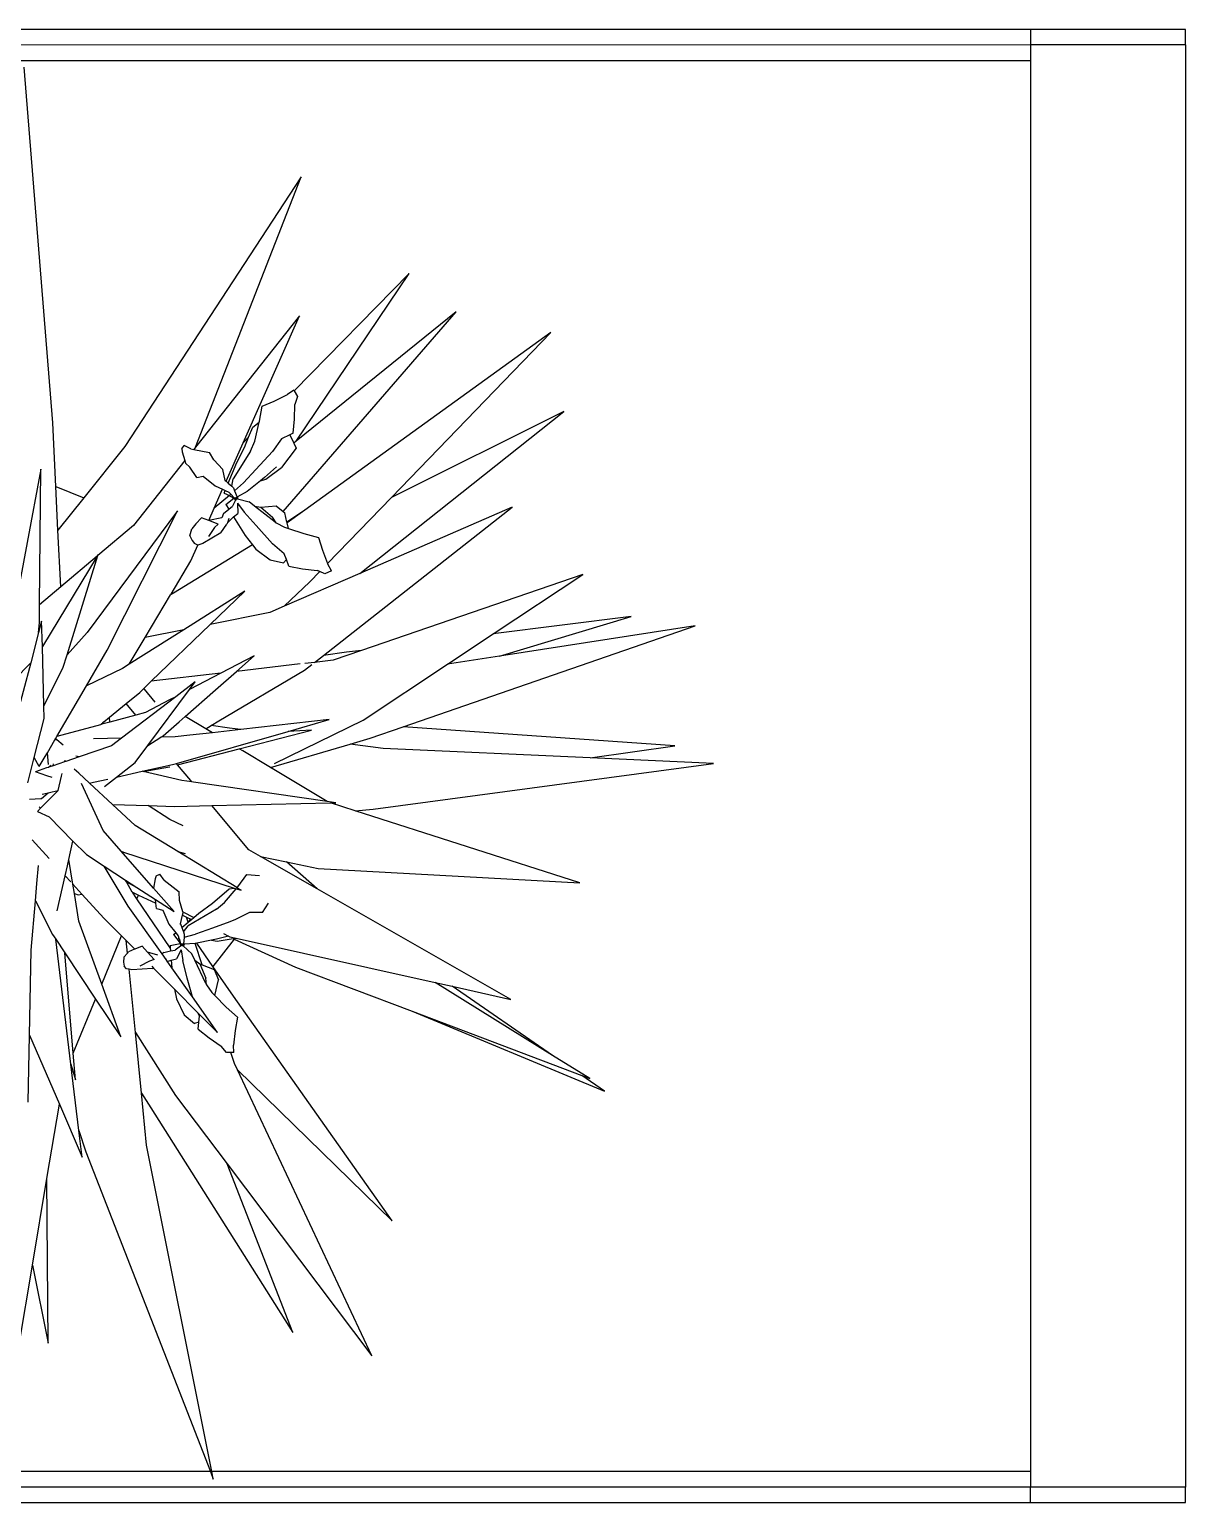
# Model space of a CAD drawing. Header units: metres. Extents: x 244.4 to 340.3, y -4.1 to 64.3.
# Drawn here: x 275.226 to 275.816, y 47.322 to 48.074 of the extents above; entities that cross this region are included whole.
import ezdxf

# ---------------------------------------------------------------- set-up
doc = ezdxf.new("R2010")
doc.units = ezdxf.units.M
doc.layers.add('Edges', color=7, linetype='Continuous')

# ---------------------------------------------------------------- blocks, each defined once
blk = doc.blocks.new('7ui89o')
at = {"layer": 'Edges'}
for p, q in [((277.58516, 48.07429), (276.50005, 48.07423)), ((277.5852, 48.07429), (277.58516, 48.07429)), ((277.58516, 48.07429), (277.58516, 48.06637)), ((277.66436, 48.07429), (277.5852, 48.07429)), ((277.66436, 48.06637), (277.66436, 48.07429)), ((277.58516, 48.06637), (276.50005, 48.06631)), ((277.66436, 48.06637), (277.58516, 48.06637)), ((277.58516, 48.06637), (277.58516, 48.05844)), ((277.66436, 48.06637), (277.66438, 48.05844)), ((276.50005, 48.05844), (277.58516, 48.05844)), ((277.08604, 47.87334), (277.07142, 48.055)), ((277.58516, 48.05844), (277.58516, 47.33768)), ((277.66438, 48.05844), (277.66438, 47.33768)), ((277.21281, 47.99896), (277.12285, 47.86124)), ((277.15886, 47.86087), (277.21281, 47.99896)), ((277.26796, 47.94956), (277.20923, 47.88968)), ((277.2103, 47.86391), (277.26796, 47.94956)), ((277.2119, 47.92795), (277.15886, 47.86087)), ((277.18315, 47.86309), (277.2119, 47.92795)), ((277.20359, 47.828), (277.29203, 47.9301)), ((277.29203, 47.9301), (277.2103, 47.86391)), ((277.34037, 47.9195), (277.21473, 47.8288)), ((277.25888, 47.83521), (277.34037, 47.9195)), ((277.19906, 47.88449), (277.20586, 47.8878)), ((277.20903, 47.88999), (277.20586, 47.8878)), ((277.20903, 47.88999), (277.20923, 47.88968)), ((277.20923, 47.88968), (277.21102, 47.88678)), ((277.21102, 47.88678), (277.20966, 47.88276)), ((277.19151, 47.87413), (277.19284, 47.88178)), ((277.19284, 47.88178), (277.19906, 47.88449)), ((277.20944, 47.87518), (277.20966, 47.88276)), ((277.24273, 47.79642), (277.34697, 47.87911)), ((277.34697, 47.87911), (277.25888, 47.83521)), ((277.08759, 47.84088), (277.08604, 47.87334)), ((277.18596, 47.86596), (277.18807, 47.87113)), ((277.18807, 47.87113), (277.19141, 47.8737)), ((277.18909, 47.86398), (277.19141, 47.8737)), ((277.19141, 47.8737), (277.19151, 47.87413)), ((277.2087, 47.86812), (277.20944, 47.87518)), ((277.18596, 47.86596), (277.18315, 47.86309)), ((277.18387, 47.86082), (277.18596, 47.86596)), ((277.18703, 47.85896), (277.18909, 47.86398)), ((277.20274, 47.86516), (277.19814, 47.85871)), ((277.20702, 47.86729), (277.20274, 47.86516)), ((277.2087, 47.86812), (277.20702, 47.86729)), ((277.20702, 47.86729), (277.20907, 47.86291)), ((277.2103, 47.86391), (277.20907, 47.86291)), ((277.12285, 47.86124), (277.10183, 47.83498)), ((277.15189, 47.86008), (277.15312, 47.86174)), ((277.15189, 47.86008), (277.1521, 47.85861)), ((277.1521, 47.85861), (277.15345, 47.85403)), ((277.15656, 47.86008), (277.15312, 47.86174)), ((277.15656, 47.86008), (277.15801, 47.8598)), ((277.15886, 47.86087), (277.15801, 47.8598)), ((277.15801, 47.8598), (277.16596, 47.85824)), ((277.16818, 47.85437), (277.16596, 47.85824)), ((277.17451, 47.84358), (277.18315, 47.86309)), ((277.18703, 47.85896), (277.17804, 47.84475)), ((277.18002, 47.85308), (277.18387, 47.86082)), ((277.19814, 47.85871), (277.18972, 47.84944)), ((277.21022, 47.86045), (277.20286, 47.85051)), ((277.20907, 47.86291), (277.21022, 47.86045)), ((277.07984, 47.84972), (277.06594, 47.77483)), ((277.07922, 47.78043), (277.07984, 47.84972)), ((277.15345, 47.85403), (277.12721, 47.82085)), ((277.15345, 47.85403), (277.15384, 47.85272)), ((277.15601, 47.85069), (277.15384, 47.85272)), ((277.15955, 47.84535), (277.15601, 47.85069)), ((277.17276, 47.84958), (277.16818, 47.85437)), ((277.1741, 47.84394), (277.17276, 47.84958)), ((277.17562, 47.8426), (277.18002, 47.85308)), ((277.18972, 47.84944), (277.18342, 47.84271)), ((277.20024, 47.85087), (277.19403, 47.84535)), ((277.19475, 47.84461), (277.20286, 47.85051)), ((277.08759, 47.84088), (277.10183, 47.83498)), ((277.08865, 47.81852), (277.08759, 47.84088)), ((277.15955, 47.84535), (277.16284, 47.84608)), ((277.16284, 47.84608), (277.16889, 47.84111)), ((277.16889, 47.84111), (277.17266, 47.83941)), ((277.17416, 47.84369), (277.1741, 47.84394)), ((277.1741, 47.84394), (277.17451, 47.84358)), ((277.17451, 47.84358), (277.17562, 47.8426)), ((277.17562, 47.8426), (277.17662, 47.84166)), ((277.17662, 47.84166), (277.17737, 47.84099)), ((277.17737, 47.84099), (277.17804, 47.84475)), ((277.17737, 47.84099), (277.17819, 47.84019)), ((277.17881, 47.83865), (277.18342, 47.84271)), ((277.19205, 47.84376), (277.1853, 47.83835)), ((277.19403, 47.84535), (277.19205, 47.84376)), ((277.19205, 47.84376), (277.19475, 47.84461)), ((277.10183, 47.83498), (277.08865, 47.81852)), ((277.16837, 47.82974), (277.17266, 47.83941)), ((277.17616, 47.83618), (277.16837, 47.82974)), ((277.17266, 47.83941), (277.17403, 47.8388)), ((277.17347, 47.83747), (277.17403, 47.8388)), ((277.17347, 47.83747), (277.17616, 47.83618)), ((277.17403, 47.8388), (277.17584, 47.83798)), ((277.17438, 47.83172), (277.1785, 47.83489)), ((277.17584, 47.83798), (277.17667, 47.83711)), ((277.17616, 47.83618), (277.17833, 47.83512)), ((277.1766, 47.83671), (277.17667, 47.83711)), ((277.1766, 47.83671), (277.17684, 47.83692)), ((277.17667, 47.83711), (277.17684, 47.83692)), ((277.17684, 47.83692), (277.17865, 47.83503)), ((277.1793, 47.83378), (277.17769, 47.83078)), ((277.17819, 47.84019), (277.17881, 47.83865)), ((277.17833, 47.83512), (277.17865, 47.83503)), ((277.17833, 47.83512), (277.1785, 47.83489)), ((277.1785, 47.83489), (277.1793, 47.83378)), ((277.17865, 47.83503), (277.17882, 47.83485)), ((277.17881, 47.83865), (277.1801, 47.83544)), ((277.17904, 47.83492), (277.17882, 47.83485)), ((277.17942, 47.83506), (277.17904, 47.83492)), ((277.17904, 47.83492), (277.17914, 47.8349)), ((277.17942, 47.83506), (277.17914, 47.8349)), ((277.17914, 47.8349), (277.1798, 47.83471)), ((277.17974, 47.83461), (277.1793, 47.83378)), ((277.18011, 47.83529), (277.17942, 47.83506)), ((277.18011, 47.83529), (277.1798, 47.83471)), ((277.1798, 47.83471), (277.18037, 47.83456)), ((277.1802, 47.83549), (277.1801, 47.83544)), ((277.1801, 47.83544), (277.18014, 47.83534)), ((277.18014, 47.83534), (277.18011, 47.83529)), ((277.1802, 47.83549), (277.18014, 47.83534)), ((277.18036, 47.83574), (277.1802, 47.83549)), ((277.18037, 47.83559), (277.18034, 47.83557)), ((277.18037, 47.83559), (277.18036, 47.83574)), ((277.1853, 47.83835), (277.18037, 47.83559)), ((277.18037, 47.83559), (277.18037, 47.83456)), ((277.18037, 47.83456), (277.1862, 47.83293)), ((277.22631, 47.80152), (277.25888, 47.83521)), ((277.14974, 47.82848), (277.10363, 47.7663)), ((277.11385, 47.75718), (277.14974, 47.82848)), ((277.1656, 47.82348), (277.16837, 47.82974)), ((277.17311, 47.82709), (277.17231, 47.82476)), ((277.17311, 47.82709), (277.17586, 47.82931)), ((277.17438, 47.83172), (277.17586, 47.82931)), ((277.17586, 47.82931), (277.17769, 47.83078)), ((277.17834, 47.8253), (277.18041, 47.82711)), ((277.18035, 47.83234), (277.18038, 47.83229)), ((277.18038, 47.83229), (277.18041, 47.82711)), ((277.18038, 47.83229), (277.18367, 47.82777)), ((277.18977, 47.82086), (277.18367, 47.82777)), ((277.18902, 47.83075), (277.1862, 47.83293)), ((277.18902, 47.83075), (277.19228, 47.83024)), ((277.19951, 47.82265), (277.18902, 47.83075)), ((277.19228, 47.83024), (277.20003, 47.83098)), ((277.19228, 47.83024), (277.19821, 47.82509)), ((277.20003, 47.83098), (277.20359, 47.828)), ((277.20359, 47.828), (277.20443, 47.8273)), ((277.20556, 47.82261), (277.20443, 47.8273)), ((277.21473, 47.8288), (277.20556, 47.82261)), ((277.21473, 47.8288), (277.20565, 47.82224)), ((277.22416, 47.75459), (277.32058, 47.83033)), ((277.32058, 47.83033), (277.24273, 47.79642)), ((277.09003, 47.78953), (277.08865, 47.81852)), ((277.12721, 47.82085), (277.10901, 47.80552)), ((277.15606, 47.81569), (277.15697, 47.81919)), ((277.1591, 47.82177), (277.15697, 47.81919)), ((277.16192, 47.8249), (277.1591, 47.82177)), ((277.1656, 47.82348), (277.16192, 47.8249)), ((277.16863, 47.81983), (277.16545, 47.81532)), ((277.16571, 47.82344), (277.1656, 47.82348)), ((277.17231, 47.82476), (277.16571, 47.82344)), ((277.1705, 47.82159), (277.16571, 47.82344)), ((277.1705, 47.82159), (277.16863, 47.81983)), ((277.17179, 47.81717), (277.17494, 47.82165)), ((277.17515, 47.82226), (277.17494, 47.82165)), ((277.17515, 47.82226), (277.17746, 47.82453)), ((277.17593, 47.82453), (277.17515, 47.82226)), ((277.17746, 47.82453), (277.17834, 47.8253)), ((277.17834, 47.8253), (277.18415, 47.81588)), ((277.19821, 47.8116), (277.18977, 47.82086)), ((277.20014, 47.82231), (277.19821, 47.82509)), ((277.19951, 47.82265), (277.20014, 47.82231)), ((277.20014, 47.82231), (277.2043, 47.82012)), ((277.2043, 47.82012), (277.20632, 47.81943)), ((277.20565, 47.82224), (277.20556, 47.82261)), ((277.20632, 47.81943), (277.20565, 47.82224)), ((277.20632, 47.81943), (277.21418, 47.81675)), ((277.18797, 47.81107), (277.14757, 47.78634)), ((277.15606, 47.81569), (277.15709, 47.8133)), ((277.15644, 47.80282), (277.16003, 47.81092)), ((277.15709, 47.8133), (277.1584, 47.81164)), ((277.16003, 47.81092), (277.1584, 47.81164)), ((277.16007, 47.8109), (277.16003, 47.81092)), ((277.16259, 47.81175), (277.16007, 47.8109)), ((277.17179, 47.81717), (277.16259, 47.81175)), ((277.18415, 47.81588), (277.18797, 47.81107)), ((277.18797, 47.81107), (277.18972, 47.80888)), ((277.20419, 47.80642), (277.19821, 47.8116)), ((277.21418, 47.81675), (277.22168, 47.81472)), ((277.22168, 47.81472), (277.22379, 47.80827)), ((277.10867, 47.80523), (277.08067, 47.75907)), ((277.10867, 47.80523), (277.09003, 47.78953)), ((277.09328, 47.7548), (277.10901, 47.80552)), ((277.10919, 47.80608), (277.10867, 47.80523)), ((277.10901, 47.80552), (277.10919, 47.80608)), ((277.18972, 47.80888), (277.19693, 47.80335)), ((277.19693, 47.80335), (277.20374, 47.80188)), ((277.2053, 47.80354), (277.20374, 47.80188)), ((277.2053, 47.80354), (277.20419, 47.80642)), ((277.20659, 47.8002), (277.2053, 47.80354)), ((277.22379, 47.80827), (277.22631, 47.80152)), ((277.14638, 47.78589), (277.15644, 47.80282)), ((277.24273, 47.79642), (277.2042, 47.77964)), ((277.20659, 47.8002), (277.21354, 47.79881)), ((277.21354, 47.79881), (277.22107, 47.79788)), ((277.21718, 47.79208), (277.22227, 47.79734)), ((277.22227, 47.79734), (277.22107, 47.79788)), ((277.22494, 47.79614), (277.22227, 47.79734)), ((277.22833, 47.79782), (277.22494, 47.79614)), ((277.22631, 47.80152), (277.22644, 47.80118)), ((277.22833, 47.79782), (277.22644, 47.80118)), ((277.35657, 47.79593), (277.24358, 47.75709)), ((277.31092, 47.7656), (277.35657, 47.79593)), ((277.09003, 47.78953), (277.07922, 47.78043)), ((277.2042, 47.77964), (277.21718, 47.79208)), ((277.1332, 47.76373), (277.14611, 47.78544)), ((277.14757, 47.78634), (277.14611, 47.78544)), ((277.14611, 47.78544), (277.14638, 47.78589)), ((277.14757, 47.78634), (277.14638, 47.78589)), ((277.18401, 47.78733), (277.15291, 47.76767)), ((277.1664, 47.77036), (277.18401, 47.78733)), ((277.07914, 47.77117), (277.07922, 47.78043)), ((277.19683, 47.77643), (277.1664, 47.77036)), ((277.2042, 47.77964), (277.19683, 47.77643)), ((277.38135, 47.77449), (277.31092, 47.7656)), ((277.31405, 47.75414), (277.38135, 47.77449)), ((277.07878, 47.76617), (277.07471, 47.75082)), ((277.08031, 47.77196), (277.07878, 47.76617)), ((277.07878, 47.76617), (277.07914, 47.77117)), ((277.08067, 47.75907), (277.08031, 47.77196)), ((277.10363, 47.7663), (277.09328, 47.7548)), ((277.15291, 47.76767), (277.12507, 47.75006)), ((277.15291, 47.76767), (277.1332, 47.76373)), ((277.13631, 47.74135), (277.1664, 47.77036)), ((277.26482, 47.71811), (277.41398, 47.76965)), ((277.28747, 47.75001), (277.31092, 47.7656)), ((277.41398, 47.76965), (277.31405, 47.75414)), ((277.08149, 47.72872), (277.08067, 47.75907)), ((277.12507, 47.75006), (277.1332, 47.76373)), ((277.07471, 47.75082), (277.05244, 47.72795)), ((277.07471, 47.75082), (277.06691, 47.72142)), ((277.0912, 47.7481), (277.09328, 47.7548)), ((277.10327, 47.73908), (277.11385, 47.75718)), ((277.18891, 47.75442), (277.17174, 47.74546)), ((277.17978, 47.74639), (277.18891, 47.75442)), ((277.2196, 47.75101), (277.21463, 47.75043)), ((277.2196, 47.75101), (277.22416, 47.75459)), ((277.22908, 47.75211), (277.2196, 47.75101)), ((277.23595, 47.75613), (277.22416, 47.75459)), ((277.24358, 47.75709), (277.22908, 47.75211)), ((277.24358, 47.75709), (277.23595, 47.75613)), ((277.31405, 47.75414), (277.28747, 47.75001)), ((277.08149, 47.72872), (277.0912, 47.7481)), ((277.12164, 47.74789), (277.10327, 47.73908)), ((277.12507, 47.75006), (277.12164, 47.74789)), ((277.17174, 47.74546), (277.13631, 47.74135)), ((277.17174, 47.74546), (277.15577, 47.73712)), ((277.16908, 47.73698), (277.17978, 47.74639)), ((277.17081, 47.72108), (277.21456, 47.74704)), ((277.21235, 47.75017), (277.17978, 47.74639)), ((277.21456, 47.74704), (277.21823, 47.74993)), ((277.24449, 47.72145), (277.28747, 47.75001)), ((277.08811, 47.71317), (277.10327, 47.73908)), ((277.12347, 47.72997), (277.1304, 47.73565)), ((277.1304, 47.73565), (277.1318, 47.737)), ((277.1318, 47.737), (277.13252, 47.7377)), ((277.13252, 47.7377), (277.13631, 47.74135)), ((277.13287, 47.73727), (277.13252, 47.7377)), ((277.1383, 47.7306), (277.13287, 47.73727)), ((277.13446, 47.70848), (277.15577, 47.73712)), ((277.15875, 47.74112), (277.14875, 47.73346)), ((277.15361, 47.72338), (277.16908, 47.73698)), ((277.15577, 47.73712), (277.15875, 47.74112)), ((277.08167, 47.72239), (277.08149, 47.72872)), ((277.1149, 47.72295), (277.12347, 47.72997)), ((277.14875, 47.73346), (277.12106, 47.71224)), ((277.12841, 47.72408), (277.12347, 47.72997)), ((277.14561, 47.73182), (277.13332, 47.7254)), ((277.14875, 47.73346), (277.14561, 47.73182)), ((277.07655, 47.70248), (277.08167, 47.72239)), ((277.1103, 47.71917), (277.11203, 47.72059)), ((277.11098, 47.71936), (277.11203, 47.72059)), ((277.11505, 47.72046), (277.11098, 47.71936)), ((277.11203, 47.72059), (277.1149, 47.72295)), ((277.11505, 47.72046), (277.1149, 47.72295)), ((277.12841, 47.72408), (277.11505, 47.72046)), ((277.13332, 47.7254), (277.12841, 47.72408)), ((277.14239, 47.71352), (277.1505, 47.72064)), ((277.1505, 47.72064), (277.15361, 47.72338)), ((277.1641, 47.7171), (277.15361, 47.72338)), ((277.16681, 47.71871), (277.17081, 47.72108)), ((277.2272, 47.72174), (277.18199, 47.71669)), ((277.19913, 47.6993), (277.24449, 47.72145)), ((277.20627, 47.71574), (277.2272, 47.72174)), ((277.08742, 47.71198), (277.08811, 47.71317)), ((277.1103, 47.71917), (277.08811, 47.71317)), ((277.11098, 47.71936), (277.1103, 47.71917)), ((277.13446, 47.70848), (277.14121, 47.71277)), ((277.14121, 47.71277), (277.14239, 47.71352)), ((277.14857, 47.71296), (277.14121, 47.71277)), ((277.15594, 47.71378), (277.14857, 47.71296)), ((277.14913, 47.69938), (277.20627, 47.71574)), ((277.16748, 47.71507), (277.15594, 47.71378)), ((277.1641, 47.7171), (277.16681, 47.71871)), ((277.16748, 47.71507), (277.1641, 47.7171)), ((277.17621, 47.71746), (277.16681, 47.71871)), ((277.18199, 47.71669), (277.16748, 47.71507)), ((277.18199, 47.71669), (277.17621, 47.71746)), ((277.18125, 47.70682), (277.21817, 47.71635)), ((277.21817, 47.71635), (277.20627, 47.71574)), ((277.248, 47.71229), (277.26482, 47.71811)), ((277.40365, 47.70829), (277.26482, 47.71811)), ((277.08324, 47.70482), (277.08705, 47.71135)), ((277.08705, 47.71135), (277.08742, 47.71198)), ((277.08812, 47.71138), (277.08705, 47.71135)), ((277.08812, 47.71138), (277.08742, 47.71198)), ((277.09126, 47.70865), (277.08812, 47.71138)), ((277.11591, 47.70829), (277.0995, 47.70272)), ((277.12106, 47.71224), (277.10675, 47.71186)), ((277.12106, 47.71224), (277.11591, 47.70829)), ((277.12807, 47.6999), (277.13446, 47.70848)), ((277.14971, 47.69869), (277.18125, 47.70682)), ((277.18303, 47.70576), (277.18125, 47.70682)), ((277.1972, 47.69727), (277.18303, 47.70576)), ((277.1972, 47.69727), (277.23781, 47.70928)), ((277.23781, 47.70928), (277.248, 47.71229)), ((277.25469, 47.70704), (277.23781, 47.70928)), ((277.36045, 47.70225), (277.25469, 47.70704)), ((277.36045, 47.70225), (277.40365, 47.70829)), ((277.07318, 47.68938), (277.07655, 47.70248)), ((277.0791, 47.69775), (277.07655, 47.70248)), ((277.0791, 47.69775), (277.08209, 47.70287)), ((277.08209, 47.70287), (277.08324, 47.70482)), ((277.08378, 47.69877), (277.08324, 47.70482)), ((277.08389, 47.69752), (277.08511, 47.69853)), ((277.08612, 47.69818), (277.0839, 47.69742)), ((277.09204, 47.70019), (277.08612, 47.69818)), ((277.08612, 47.69818), (277.0863, 47.6992)), ((277.09204, 47.70019), (277.09218, 47.70083)), ((277.09265, 47.7004), (277.09204, 47.70019)), ((277.09265, 47.7004), (277.09218, 47.70083)), ((277.0995, 47.70272), (277.09265, 47.7004)), ((277.0995, 47.70272), (277.09782, 47.7031)), ((277.11849, 47.69237), (277.12807, 47.6999)), ((277.13162, 47.69536), (277.14491, 47.69838)), ((277.14491, 47.69838), (277.14857, 47.69922)), ((277.14857, 47.69922), (277.14913, 47.69938)), ((277.14971, 47.69869), (277.14913, 47.69938)), ((277.15646, 47.69065), (277.14971, 47.69869)), ((277.24964, 47.67602), (277.42338, 47.6994)), ((277.42338, 47.6994), (277.36045, 47.70225)), ((277.08282, 47.69706), (277.0772, 47.69515)), ((277.08304, 47.69308), (277.0772, 47.69515)), ((277.08368, 47.69735), (277.08282, 47.69706)), ((277.08571, 47.69213), (277.08304, 47.69308)), ((277.08368, 47.69735), (277.08389, 47.69752)), ((277.0839, 47.69742), (277.08368, 47.69735)), ((277.0839, 47.69742), (277.08389, 47.69752)), ((277.08878, 47.68561), (277.09041, 47.6929)), ((277.09041, 47.6929), (277.09072, 47.69429)), ((277.09923, 47.69433), (277.09696, 47.69642)), ((277.10474, 47.68924), (277.09923, 47.69433)), ((277.10687, 47.68973), (277.11412, 47.69137)), ((277.11241, 47.68759), (277.11849, 47.69237)), ((277.11849, 47.69237), (277.13162, 47.69536)), ((277.13223, 47.69522), (277.13162, 47.69536)), ((277.13223, 47.69522), (277.14551, 47.69761)), ((277.15191, 47.69071), (277.13223, 47.69522)), ((277.14551, 47.69761), (277.14578, 47.69768)), ((277.15703, 47.68997), (277.15191, 47.69071)), ((277.15703, 47.68997), (277.15646, 47.69065)), ((277.22613, 47.67994), (277.1972, 47.69727)), ((277.08022, 47.6815), (277.08357, 47.68442)), ((277.08055, 47.68374), (277.08137, 47.68392)), ((277.08137, 47.68392), (277.08357, 47.68442)), ((277.08199, 47.67876), (277.08691, 47.68372)), ((277.08357, 47.68442), (277.08574, 47.68492)), ((277.08574, 47.68492), (277.08878, 47.68561)), ((277.08691, 47.68372), (277.08878, 47.68561)), ((277.11168, 47.66507), (277.10074, 47.68908)), ((277.10474, 47.68924), (277.10687, 47.68973)), ((277.11657, 47.67833), (277.10474, 47.68924)), ((277.15792, 47.68984), (277.15703, 47.68997)), ((277.22613, 47.67994), (277.15792, 47.68984)), ((277.07406, 47.68114), (277.07983, 47.68148)), ((277.07813, 47.67488), (277.07972, 47.67647)), ((277.07907, 47.67713), (277.07972, 47.67647)), ((277.07972, 47.67647), (277.08199, 47.67876)), ((277.07983, 47.68148), (277.08022, 47.6815)), ((277.12808, 47.66772), (277.11657, 47.67833)), ((277.11657, 47.67833), (277.13468, 47.67781)), ((277.14579, 47.6708), (277.13468, 47.67781)), ((277.13468, 47.67781), (277.14831, 47.67742)), ((277.14831, 47.67742), (277.16719, 47.67786)), ((277.16719, 47.67786), (277.22777, 47.67926)), ((277.18617, 47.65523), (277.16719, 47.67786)), ((277.23044, 47.67932), (277.22613, 47.67994)), ((277.22777, 47.67926), (277.23044, 47.67932)), ((277.24032, 47.67523), (277.22777, 47.67926)), ((277.24032, 47.67523), (277.24964, 47.67602)), ((277.35503, 47.63836), (277.24032, 47.67523)), ((277.07813, 47.67488), (277.08407, 47.67209)), ((277.08407, 47.67209), (277.09632, 47.65974)), ((277.14989, 47.65436), (277.12808, 47.66772)), ((277.15259, 47.66743), (277.14579, 47.6708)), ((277.0755, 47.66037), (277.0842, 47.65087)), ((277.12094, 47.6545), (277.11168, 47.66507)), ((277.09419, 47.65036), (277.09632, 47.65974)), ((277.09632, 47.65974), (277.10316, 47.65285)), ((277.10316, 47.65285), (277.11217, 47.64698)), ((277.12094, 47.6545), (277.12204, 47.65398)), ((277.13741, 47.63569), (277.12094, 47.6545)), ((277.12204, 47.65398), (277.17861, 47.63573)), ((277.14989, 47.65436), (277.15364, 47.65336)), ((277.17992, 47.63597), (277.14989, 47.65436)), ((277.19204, 47.65187), (277.18617, 47.65523)), ((277.07786, 47.63801), (277.07865, 47.64725)), ((277.0923, 47.64202), (277.09344, 47.64705)), ((277.09344, 47.64705), (277.09419, 47.65036)), ((277.09624, 47.63773), (277.09419, 47.65036)), ((277.12457, 47.62649), (277.11217, 47.64698)), ((277.11217, 47.64698), (277.12319, 47.6398)), ((277.19204, 47.65187), (277.20535, 47.64911)), ((277.22097, 47.63535), (277.19204, 47.65187)), ((277.22097, 47.63535), (277.20535, 47.64911)), ((277.20535, 47.64911), (277.22155, 47.64574)), ((277.22155, 47.64574), (277.35503, 47.63836)), ((277.07711, 47.62926), (277.07786, 47.63801)), ((277.08825, 47.62415), (277.0923, 47.64202)), ((277.0923, 47.64202), (277.09516, 47.63891)), ((277.09624, 47.63773), (277.10089, 47.63264)), ((277.09702, 47.63288), (277.09624, 47.63773)), ((277.12372, 47.63884), (277.12319, 47.6398)), ((277.12319, 47.6398), (277.1289, 47.63608)), ((277.12372, 47.63884), (277.1289, 47.63608)), ((277.12656, 47.63367), (277.12372, 47.63884)), ((277.13832, 47.6405), (277.13741, 47.63569)), ((277.1388, 47.6419), (277.13832, 47.6405)), ((277.1388, 47.6419), (277.14065, 47.64282)), ((277.14295, 47.63978), (277.14065, 47.64282)), ((277.14295, 47.63978), (277.15049, 47.63385)), ((277.18047, 47.63635), (277.18513, 47.64257)), ((277.18513, 47.64257), (277.19159, 47.64216)), ((277.09702, 47.63288), (277.09891, 47.63218)), ((277.0993, 47.61874), (277.09702, 47.63288)), ((277.09891, 47.63218), (277.10089, 47.63264)), ((277.10089, 47.63264), (277.11225, 47.62025)), ((277.12663, 47.63357), (277.12656, 47.63367)), ((277.12663, 47.63357), (277.12979, 47.63212)), ((277.12897, 47.63013), (277.12663, 47.63357)), ((277.1289, 47.63608), (277.13838, 47.62991)), ((277.12897, 47.63013), (277.12979, 47.63212)), ((277.14599, 47.60519), (277.12897, 47.63013)), ((277.12979, 47.63212), (277.13859, 47.62808)), ((277.14791, 47.62371), (277.13741, 47.63569)), ((277.1507, 47.6294), (277.15049, 47.63385)), ((277.1676, 47.62799), (277.17604, 47.63526)), ((277.17369, 47.62842), (277.17965, 47.6354)), ((277.17604, 47.63526), (277.17861, 47.63573)), ((277.17861, 47.63573), (277.17965, 47.6354)), ((277.17965, 47.6354), (277.1822, 47.63457)), ((277.17992, 47.63597), (277.18018, 47.63602)), ((277.18006, 47.63588), (277.17992, 47.63597)), ((277.18006, 47.63588), (277.18018, 47.63602)), ((277.1822, 47.63457), (277.18006, 47.63588)), ((277.18018, 47.63602), (277.18047, 47.63635)), ((277.31986, 47.57885), (277.22097, 47.63535)), ((277.07496, 47.60402), (277.07711, 47.62926)), ((277.07711, 47.62926), (277.08586, 47.61202)), ((277.14181, 47.60205), (277.12457, 47.62649)), ((277.13859, 47.62808), (277.13838, 47.62991)), ((277.13838, 47.62991), (277.14791, 47.62371)), ((277.1389, 47.6253), (277.13859, 47.62808)), ((277.1389, 47.6253), (277.14217, 47.62445)), ((277.14217, 47.62445), (277.14529, 47.61727)), ((277.15244, 47.62357), (277.1507, 47.6294)), ((277.15229, 47.62179), (277.1526, 47.62305)), ((277.15244, 47.62357), (277.15799, 47.62062)), ((277.1526, 47.62305), (277.15244, 47.62357)), ((277.16957, 47.6249), (277.15509, 47.61634)), ((277.15799, 47.62062), (277.16065, 47.62286)), ((277.16065, 47.62286), (277.1676, 47.62799)), ((277.16957, 47.6249), (277.17369, 47.62842)), ((277.18638, 47.62326), (277.17935, 47.61961)), ((277.19303, 47.62318), (277.18638, 47.62326)), ((277.19303, 47.62318), (277.1962, 47.62804)), ((277.11097, 47.58658), (277.0993, 47.61874)), ((277.11225, 47.62025), (277.12117, 47.61125)), ((277.14529, 47.61727), (277.14881, 47.61287)), ((277.15116, 47.61716), (277.15122, 47.61742)), ((277.15122, 47.61742), (277.15229, 47.62179)), ((277.15122, 47.61742), (277.15196, 47.61553)), ((277.15196, 47.61553), (277.15515, 47.61822)), ((277.15196, 47.61553), (277.15242, 47.61424)), ((277.15229, 47.62179), (277.15429, 47.62087)), ((277.15278, 47.6133), (277.15509, 47.61634)), ((277.15515, 47.61822), (277.15429, 47.62087)), ((277.15429, 47.62087), (277.15648, 47.61986)), ((277.15515, 47.61822), (277.15535, 47.61839)), ((277.15535, 47.61839), (277.15648, 47.61986)), ((277.15535, 47.61839), (277.15688, 47.61968)), ((277.15648, 47.61986), (277.15688, 47.61968)), ((277.15688, 47.61968), (277.15799, 47.62062)), ((277.16763, 47.6152), (277.15895, 47.61208)), ((277.17634, 47.61848), (277.16763, 47.6152)), ((277.17935, 47.61961), (277.17634, 47.61848)), ((277.08586, 47.61202), (277.08749, 47.60958)), ((277.09527, 47.54568), (277.08749, 47.60958)), ((277.08749, 47.60958), (277.09211, 47.60264)), ((277.11097, 47.58658), (277.12117, 47.61125)), ((277.12117, 47.61125), (277.12347, 47.60893)), ((277.12411, 47.60253), (277.12347, 47.60893)), ((277.12347, 47.60893), (277.12783, 47.60454)), ((277.14771, 47.61194), (277.14881, 47.61287)), ((277.14771, 47.61194), (277.15096, 47.60764)), ((277.14881, 47.61287), (277.15005, 47.61132)), ((277.15005, 47.61132), (277.15039, 47.61016)), ((277.15014, 47.60984), (277.15039, 47.61016)), ((277.15014, 47.60984), (277.15046, 47.60992)), ((277.15039, 47.61016), (277.15046, 47.60992)), ((277.15046, 47.60992), (277.15121, 47.60742)), ((277.15096, 47.60764), (277.15121, 47.60742)), ((277.15096, 47.60764), (277.15101, 47.60735)), ((277.15121, 47.60742), (277.15128, 47.60717)), ((277.15242, 47.61424), (277.15278, 47.6133)), ((277.153, 47.61056), (277.15269, 47.60711)), ((277.15278, 47.6133), (277.15314, 47.61222)), ((277.15314, 47.61222), (277.153, 47.61056)), ((277.153, 47.61056), (277.15895, 47.61208)), ((277.15949, 47.60751), (277.15872, 47.60735)), ((277.16711, 47.60908), (277.15949, 47.60751)), ((277.16779, 47.59557), (277.15949, 47.60751)), ((277.1696, 47.60959), (277.16711, 47.60908)), ((277.16711, 47.60908), (277.1699, 47.6086)), ((277.17863, 47.60969), (277.16779, 47.59557)), ((277.17574, 47.61119), (277.1696, 47.60959)), ((277.1699, 47.6086), (277.17817, 47.6099)), ((277.17325, 47.61251), (277.17574, 47.61119)), ((277.17574, 47.61119), (277.17645, 47.61081)), ((277.17645, 47.61081), (277.17956, 47.61012)), ((277.17817, 47.6099), (277.17956, 47.61012)), ((277.17817, 47.6099), (277.17863, 47.60969)), ((277.17863, 47.60969), (277.20997, 47.5953)), ((277.17956, 47.61012), (277.28121, 47.58746)), ((277.07413, 47.56063), (277.07496, 47.60402)), ((277.09645, 47.55143), (277.09211, 47.60264)), ((277.09211, 47.60264), (277.10785, 47.57903)), ((277.12229, 47.60048), (277.12211, 47.59789)), ((277.12229, 47.60048), (277.12411, 47.60253)), ((277.12411, 47.60253), (277.12469, 47.60318)), ((277.12776, 47.60451), (277.12469, 47.60318)), ((277.12783, 47.60454), (277.12776, 47.60451)), ((277.1317, 47.60602), (277.12783, 47.60454)), ((277.1344, 47.60299), (277.1317, 47.60602)), ((277.13966, 47.6015), (277.1344, 47.60299)), ((277.13783, 47.59916), (277.1344, 47.60299)), ((277.14266, 47.60286), (277.14181, 47.60205)), ((277.14385, 47.59916), (277.14181, 47.60205)), ((277.14266, 47.60286), (277.14612, 47.60359)), ((277.14589, 47.60641), (277.15101, 47.60735)), ((277.14589, 47.60641), (277.14599, 47.60519)), ((277.14599, 47.60519), (277.14612, 47.60359)), ((277.14612, 47.60359), (277.14841, 47.60407)), ((277.15122, 47.606), (277.14841, 47.60407)), ((277.1515, 47.60419), (277.14917, 47.59956)), ((277.15101, 47.60735), (277.15122, 47.606)), ((277.15199, 47.60653), (277.15122, 47.606)), ((277.15151, 47.60714), (277.15128, 47.60717)), ((277.15149, 47.60424), (277.1515, 47.60419)), ((277.1515, 47.60419), (277.15236, 47.59866)), ((277.15151, 47.60714), (277.15158, 47.60707)), ((277.15191, 47.60708), (277.15151, 47.60714)), ((277.15191, 47.60708), (277.15158, 47.60707)), ((277.15158, 47.60707), (277.15209, 47.6066)), ((277.15263, 47.60698), (277.15191, 47.60708)), ((277.15263, 47.60698), (277.15209, 47.6066)), ((277.15209, 47.6066), (277.15252, 47.6062)), ((277.153, 47.60712), (277.15252, 47.6062)), ((277.15252, 47.6062), (277.15698, 47.6021)), ((277.15268, 47.60701), (277.15263, 47.60698)), ((277.15269, 47.60711), (277.15268, 47.60701)), ((277.1528, 47.60711), (277.15268, 47.60701)), ((277.1528, 47.60711), (277.15269, 47.60711)), ((277.15305, 47.60726), (277.1528, 47.60711)), ((277.153, 47.60712), (277.15296, 47.60712)), ((277.15864, 47.60733), (277.153, 47.60712)), ((277.153, 47.60712), (277.15305, 47.60726)), ((277.15849, 47.59887), (277.15698, 47.6021)), ((277.15872, 47.60735), (277.15864, 47.60733)), ((277.16227, 47.5965), (277.15872, 47.60735)), ((277.12211, 47.59789), (277.12252, 47.59581)), ((277.12368, 47.59439), (277.12252, 47.59581)), ((277.12495, 47.5942), (277.12368, 47.59439)), ((277.1263, 47.594), (277.12495, 47.5942)), ((277.12818, 47.56189), (277.12495, 47.5942)), ((277.13696, 47.59463), (277.1263, 47.594)), ((277.13536, 47.59844), (277.13048, 47.59588)), ((277.13783, 47.59916), (277.13536, 47.59844)), ((277.13654, 47.59576), (277.13742, 47.59488)), ((277.13696, 47.59463), (277.13742, 47.59488)), ((277.13742, 47.59488), (277.14814, 47.58408)), ((277.144, 47.5993), (277.14385, 47.59916)), ((277.14444, 47.59832), (277.14385, 47.59916)), ((277.14444, 47.59832), (277.14537, 47.59861)), ((277.14681, 47.59497), (277.14444, 47.59832)), ((277.14537, 47.59861), (277.14649, 47.59889)), ((277.14649, 47.59889), (277.14917, 47.59956)), ((277.14649, 47.59889), (277.14681, 47.59497)), ((277.15727, 47.58014), (277.14681, 47.59497)), ((277.15466, 47.58973), (277.15236, 47.59866)), ((277.15849, 47.59887), (277.16116, 47.59694)), ((277.16413, 47.58689), (277.15849, 47.59887)), ((277.16116, 47.59694), (277.16409, 47.58965)), ((277.16116, 47.59694), (277.16227, 47.5965)), ((277.16227, 47.5965), (277.1684, 47.59407)), ((277.1783, 47.58045), (277.16779, 47.59557)), ((277.1684, 47.59407), (277.17063, 47.58878)), ((277.20997, 47.5953), (277.26943, 47.57279)), ((277.12071, 47.55976), (277.11097, 47.58658)), ((277.15727, 47.58014), (277.15466, 47.58973)), ((277.16455, 47.5863), (277.16409, 47.58965)), ((277.16413, 47.58689), (277.16455, 47.5863)), ((277.16455, 47.5863), (277.16725, 47.58245)), ((277.16874, 47.58091), (277.17063, 47.58878)), ((277.34112, 47.55027), (277.28121, 47.58746)), ((277.28121, 47.58746), (277.28993, 47.58552)), ((277.34112, 47.55027), (277.28993, 47.58552)), ((277.28993, 47.58552), (277.31986, 47.57885)), ((277.09645, 47.55143), (277.10785, 47.57903)), ((277.10785, 47.57903), (277.12071, 47.55976)), ((277.14814, 47.58408), (277.14914, 47.57909)), ((277.14814, 47.58408), (277.1603, 47.57183)), ((277.14914, 47.57909), (277.15305, 47.57088)), ((277.17011, 47.56194), (277.15727, 47.58014)), ((277.16725, 47.58245), (277.16874, 47.58091)), ((277.16874, 47.58091), (277.17451, 47.57495)), ((277.25925, 47.46571), (277.1783, 47.58045)), ((277.15305, 47.57088), (277.15844, 47.56647)), ((277.16091, 47.5703), (277.1603, 47.57183)), ((277.1603, 47.57183), (277.17011, 47.56194)), ((277.16059, 47.56724), (277.16091, 47.5703)), ((277.17451, 47.57495), (277.18026, 47.56972)), ((277.26943, 47.57279), (277.36779, 47.53191)), ((277.26943, 47.57279), (277.35606, 47.53999)), ((277.16059, 47.56724), (277.15844, 47.56647)), ((277.16021, 47.56368), (277.16059, 47.56724)), ((277.16021, 47.56368), (277.16577, 47.55927)), ((277.1792, 47.56302), (277.17833, 47.55551)), ((277.18026, 47.56972), (277.1792, 47.56302)), ((277.07348, 47.52636), (277.07413, 47.56063)), ((277.07413, 47.56063), (277.08935, 47.52538)), ((277.12818, 47.56189), (277.14858, 47.52971)), ((277.13128, 47.53094), (277.12818, 47.56189)), ((277.16577, 47.55927), (277.17204, 47.55501)), ((277.1747, 47.5517), (277.17204, 47.55501)), ((277.17848, 47.55165), (277.17833, 47.55551)), ((277.09761, 47.53773), (277.09645, 47.55143)), ((277.17696, 47.55167), (277.1747, 47.5517)), ((277.17877, 47.54615), (277.17696, 47.55167)), ((277.17848, 47.55165), (277.17696, 47.55167)), ((277.36024, 47.5384), (277.34112, 47.55027)), ((277.09527, 47.54568), (277.09761, 47.53773)), ((277.09937, 47.51192), (277.09527, 47.54568)), ((277.18031, 47.54286), (277.17877, 47.54615)), ((277.18031, 47.54286), (277.25925, 47.46571)), ((277.2489, 47.39686), (277.18031, 47.54286)), ((277.36779, 47.53191), (277.35606, 47.53999)), ((277.35606, 47.53999), (277.36024, 47.5384)), ((277.08304, 47.48744), (277.08935, 47.52538)), ((277.08935, 47.52538), (277.10103, 47.49833)), ((277.13128, 47.53094), (277.13608, 47.52349)), ((277.13393, 47.50443), (277.13128, 47.53094)), ((277.14858, 47.52971), (277.17496, 47.49478)), ((277.13608, 47.52349), (277.20861, 47.40871)), ((277.09937, 47.51192), (277.10285, 47.50101)), ((277.10103, 47.49833), (277.09937, 47.51192)), ((277.1672, 47.33768), (277.13393, 47.50443)), ((277.10285, 47.50101), (277.16647, 47.33768)), ((277.20861, 47.40871), (277.17496, 47.49478)), ((277.17496, 47.49478), (277.2489, 47.39686)), ((277.07564, 47.44302), (277.08304, 47.48744)), ((277.08372, 47.40333), (277.08304, 47.48744)), ((277.06873, 47.40152), (277.07564, 47.44302)), ((277.07564, 47.44302), (277.08372, 47.40333)), ((277.16647, 47.33768), (277.00649, 47.33768)), ((277.16647, 47.33768), (277.16796, 47.33386)), ((277.58516, 47.33768), (277.1672, 47.33768)), ((277.16796, 47.33386), (277.1672, 47.33768)), ((277.58516, 47.33768), (277.58516, 47.32981)), ((277.66438, 47.33768), (277.66436, 47.32976)), ((277.00441, 47.32978), (277.58516, 47.32981)), ((277.58516, 47.32976), (277.58516, 47.32981)), ((277.66436, 47.32976), (277.58516, 47.32976)), ((277.58516, 47.32777), (277.58516, 47.32976)), ((277.66436, 47.32211), (277.66436, 47.32976)), ((277.00232, 47.32186), (277.58516, 47.32189)), ((277.58514, 47.32184), (277.58516, 47.32189)), ((277.58514, 47.32184), (277.66435, 47.32184)), ((277.58516, 47.32771), (277.58516, 47.32777)), ((277.58516, 47.32585), (277.58516, 47.32771)), ((277.58516, 47.3258), (277.58516, 47.32585)), ((277.58516, 47.32421), (277.58516, 47.3258)), ((277.58516, 47.32416), (277.58516, 47.32421)), ((277.58516, 47.32296), (277.58516, 47.32416)), ((277.58516, 47.3229), (277.58516, 47.32296)), ((277.58516, 47.32216), (277.58516, 47.3229)), ((277.58516, 47.32211), (277.58516, 47.32216)), ((277.58516, 47.32189), (277.58516, 47.32211)), ((277.66435, 47.32184), (277.66436, 47.32211))]:
    blk.add_line(p, q, dxfattribs=at)

msp = doc.modelspace()

# ---------------------------------------------------------------- block references
at = {"layer": 'Edges'}
msp.add_blockref('7ui89o', (-1.84847, 0), dxfattribs=at)

doc.saveas('drawing.dxf')
